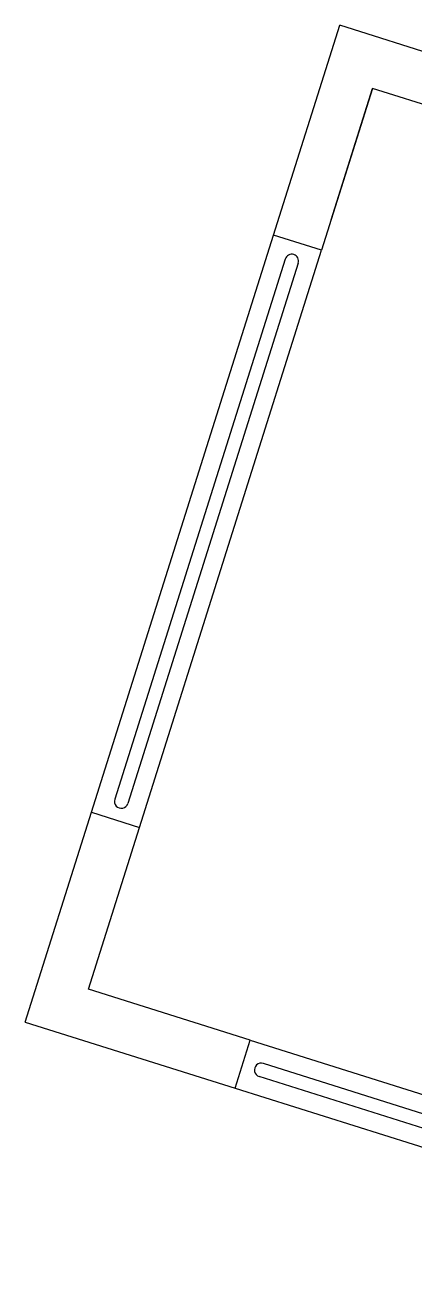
# Model space of a CAD drawing. Header units: inches. Extents: x -56 to 1185, y -144 to 3121.
# Drawn here: x 515.6 to 558.1, y 2983.9 to 3121.5 of the extents above; entities that cross this region are included whole.
import ezdxf

# ---------------------------------------------------------------- set-up
doc = ezdxf.new("R2010")
doc.units = ezdxf.units.IN
doc.header["$LTSCALE"] = 10
doc.header["$MEASUREMENT"] = 0
doc.layers.add('A-FLOR', color=3, linetype='CONTINUOUS')
doc.layers.add('A-WALL', color=5, linetype='CONTINUOUS')

msp = doc.modelspace()

# ---------------------------------------------------------------- linework, layer by layer
at = {"layer": 'A-FLOR'}
for p, q in [((543.93, 3095.98), (525.36, 3037.06)), ((545.36, 3095.52), (526.79, 3036.61)), ((606.2, 2987.86), (541.56, 3008.24)), ((605.75, 2986.43), (541.11, 3006.81))]:
    msp.add_line(p, q, dxfattribs=at)
for centre, start, end in [((544.65, 3095.75), 342.5017, 162.5017), ((526.07, 3036.83), 162.5017, 342.5017), ((541.33, 3007.53), 72.5017, 252.5017)]:
    msp.add_arc(centre, 0.75, start, end, dxfattribs=at)
at = {"layer": 'A-WALL'}
for p, q in [((542.66, 3098.59), (549.88, 3121.48)), ((572.77, 3114.26), (549.88, 3121.48)), ((553.47, 3114.58), (547.91, 3096.94)), ((548.96, 3100.27), (553.47, 3114.58)), ((571.11, 3109.02), (553.47, 3114.58)), ((522.82, 3035.64), (542.66, 3098.59)), ((547.91, 3096.94), (542.66, 3098.59)), ((528.06, 3033.99), (547.91, 3096.94)), ((515.6, 3012.76), (522.82, 3035.64)), ((522.82, 3035.64), (528.06, 3033.99)), ((522.5, 3016.35), (528.06, 3033.99)), ((540.14, 3010.78), (522.5, 3016.35)), ((515.6, 3012.76), (538.49, 3005.54)), ((538.49, 3005.54), (540.14, 3010.78)), ((540.14, 3010.78), (608.81, 2989.14)), ((538.49, 3005.54), (607.16, 2983.89))]:
    msp.add_line(p, q, dxfattribs=at)

doc.saveas('drawing.dxf')
